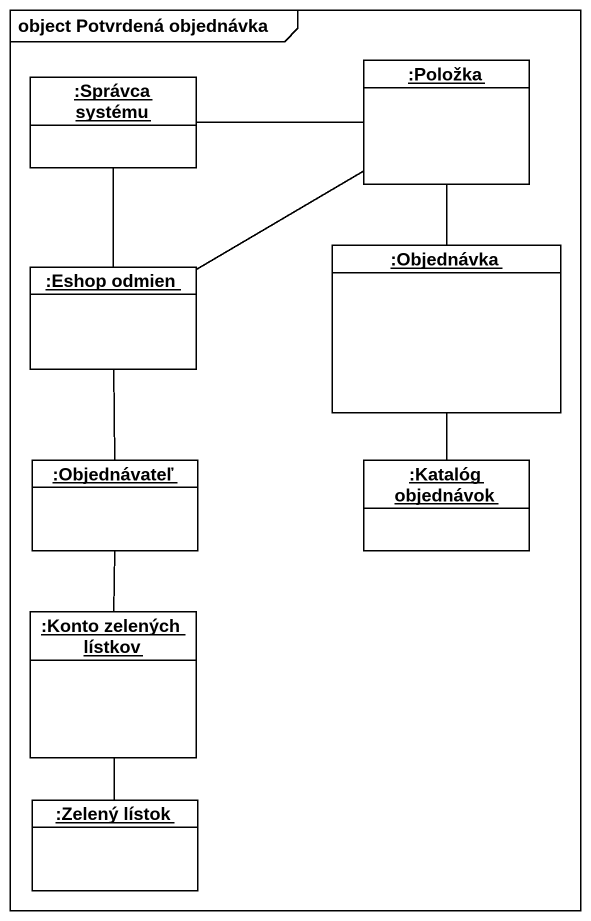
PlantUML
@startuml
mainframe object Potvrdená objednávka
hide circle
hide empty members
object ":Položka" as Položka
object ":Správca systému" as Správca_systému
object ":Eshop odmien" as Eshop_odmien
object ":Objednávka" as Objednávka
object ":Objednávateľ" as Objednávateľ
object ":Katalóg objednávok" as Katalóg_objednávok
object ":Konto zelených lístkov" as Konto_zelených_lístkov
object ":Zelený lístok" as Zelený_lístok
Položka -- Objednávka
Správca_systému -right- Položka
Správca_systému -- Eshop_odmien
Eshop_odmien -right- Položka
Objednávka -- Katalóg_objednávok
Objednávateľ -up- Eshop_odmien
Konto_zelených_lístkov -up- Objednávateľ
Konto_zelených_lístkov -- Zelený_lístok
@enduml
